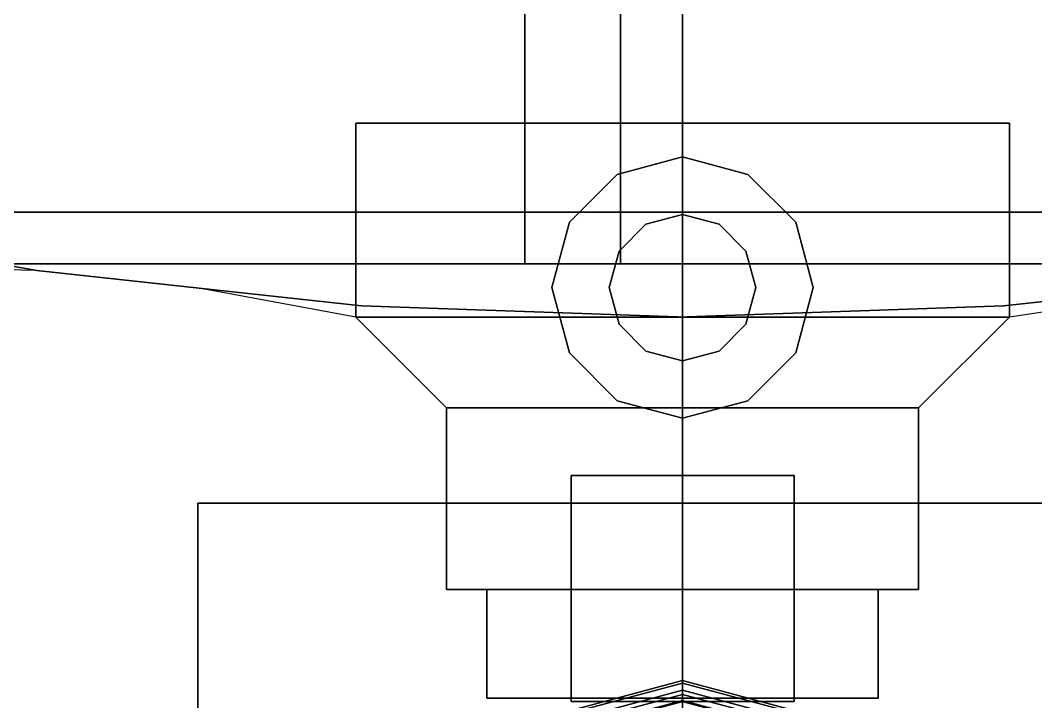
# Model space of a CAD drawing. Extents: x -1 to 1486, y -632 to 1.
# Drawn here: x 1270.5 to 1322.8, y -586.6 to -551.4 of the extents above; entities that cross this region are included whole.
import ezdxf

# ---------------------------------------------------------------- set-up
doc = ezdxf.new("R2010")
doc.units = 0
for name, color, linetype in [('PQ_200_2D', 1, 'Continuous'), ('PQ_204_2D', 7, 'Continuous'), ('PQ_204_3D', 7, 'Continuous')]:
    doc.layers.add(name, color=color, linetype=linetype)

msp = doc.modelspace()

# ---------------------------------------------------------------- linework, layer by layer
at = {"layer": 'PQ_200_2D'}
msp.add_lwpolyline([(1388.068, -564), (1339.854, -564), (1321.486, -566.747), (1316.804, -571.429), (1316.804, -576.346), (1363.629, -576.346), (1363.629, -626.346), (1279.629, -626.346), (1279.629, -576.346), (1292.455, -576.346), (1292.455, -571.429), (1287.773, -566.747), (1279.694, -565.257), (1271.325, -564.351), (1255, -564), (1255, -626.346), (1252, -626.346), (1252, -631.346), (1178, -631.346)], dxfattribs=at)
at = {"layer": 'PQ_204_2D'}
for p, q in [((1287.773, -566.747), (1321.486, -566.747)), ((1292.455, -571.429), (1316.804, -571.429)), ((1292.455, -576.346), (1316.804, -576.346))]:
    msp.add_line(p, q, dxfattribs=at)
at = {"layer": 'PQ_204_3D', "extrusion": (1, -6.12323e-17, -1.83697e-16), "elevation": 1304.629}
msp.add_lwpolyline([(-586.399, 216.718), (-580.794, 216.718), (-580.794, 218.804), (-571.429, 218.804), (-566.747, 223.486), (-556.747, 223.486), (-556.747, 206.629)], dxfattribs=at)
at = {"layer": 'PQ_204_3D'}
for points in [[(1296.496, -564, 342.651), (1221.191, -564, 342.651), (1221.191, 0, 342.651), (1296.496, 0, 342.651)], [(1224, -564, 339.841), (1301.425, -564, 339.841), (1301.425, 0, 339.841), (1224, 0, 339.841)], [(1388.068, -564, 342.651), (1296.496, -564, 342.651), (1296.496, 0, 342.651), (1388.068, 0, 342.651)], [(1301.425, -564, 339.841), (1385.258, -564, 339.841), (1385.258, 0, 339.841), (1301.425, 0, 339.841)], [(1294.086, -580.794, 212.716), (1295.892, -580.794, 211.674), (1294.541, -580.794, 206.629), (1292.455, -580.794, 206.629)], [(1292.455, -580.794, 206.629), (1294.541, -580.794, 206.629), (1295.892, -580.794, 201.585), (1294.086, -580.794, 200.542)], [(1298.542, -580.794, 217.173), (1299.585, -580.794, 215.366), (1295.892, -580.794, 211.674), (1294.086, -580.794, 212.716)], [(1294.086, -580.794, 200.542), (1295.892, -580.794, 201.585), (1299.585, -580.794, 197.892), (1298.542, -580.794, 196.086)], [(1304.629, -580.794, 218.804), (1304.629, -580.794, 216.718), (1299.585, -580.794, 215.366), (1298.542, -580.794, 217.173)], [(1298.542, -580.794, 196.086), (1299.585, -580.794, 197.892), (1304.629, -580.794, 196.541), (1304.629, -580.794, 194.455)], [(1304.629, -580.794, 194.455), (1304.629, -580.794, 196.541), (1309.674, -580.794, 197.892), (1310.716, -580.794, 196.086)], [(1310.716, -580.794, 217.173), (1309.674, -580.794, 215.366), (1304.629, -580.794, 216.718), (1304.629, -580.794, 218.804)], [(1310.716, -580.794, 196.086), (1309.674, -580.794, 197.892), (1313.366, -580.794, 201.585), (1315.173, -580.794, 200.542)], [(1315.173, -580.794, 212.716), (1313.366, -580.794, 211.674), (1309.674, -580.794, 215.366), (1310.716, -580.794, 217.173)], [(1315.173, -580.794, 200.542), (1313.366, -580.794, 201.585), (1314.718, -580.794, 206.629), (1316.804, -580.794, 206.629)], [(1316.804, -580.794, 206.629), (1314.718, -580.794, 206.629), (1313.366, -580.794, 211.674), (1315.173, -580.794, 212.716)], [(1296.766, -587.727, 295.846), (1296.703, -587.616, 296.815), (1304.629, -585.492, 296.815), (1304.629, -585.62, 295.846)], [(1304.629, -585.62, 295.846), (1304.629, -585.492, 296.815), (1312.556, -587.616, 296.815), (1312.492, -587.727, 295.846)], [(1296.954, -588.051, 294.942), (1296.766, -587.727, 295.846), (1304.629, -585.62, 295.846), (1304.629, -585.994, 294.942)], [(1297.251, -588.566, 294.166), (1296.954, -588.051, 294.942), (1304.629, -585.994, 294.942), (1304.629, -586.589, 294.166)], [(1304.629, -585.994, 294.942), (1304.629, -585.62, 295.846), (1312.492, -587.727, 295.846), (1312.305, -588.051, 294.942)], [(1304.629, -586.589, 294.166), (1304.629, -585.994, 294.942), (1312.305, -588.051, 294.942), (1312.007, -588.566, 294.166)], [(1297.219, -588.511, 230.684), (1297.063, -588.24, 231.851), (1304.629, -586.212, 231.851), (1304.629, -586.525, 230.684)], [(1297.063, -588.24, 231.851), (1297.219, -588.511, 233.019), (1304.629, -586.525, 233.019), (1304.629, -586.212, 231.851)], [(1297.647, -589.251, 229.829), (1297.219, -588.511, 230.684), (1304.629, -586.525, 230.684), (1304.629, -587.38, 229.829)], [(1297.219, -588.511, 233.019), (1297.647, -589.251, 233.874), (1304.629, -587.38, 233.874), (1304.629, -586.525, 233.019)], [(1304.629, -586.525, 230.684), (1304.629, -586.212, 231.851), (1312.196, -588.24, 231.851), (1312.039, -588.511, 230.684)], [(1304.629, -586.212, 231.851), (1304.629, -586.525, 233.019), (1312.039, -588.511, 233.019), (1312.196, -588.24, 231.851)], [(1304.629, -587.38, 229.829), (1304.629, -586.525, 230.684), (1312.039, -588.511, 230.684), (1311.612, -589.251, 229.829)], [(1304.629, -586.525, 233.019), (1304.629, -587.38, 233.874), (1311.612, -589.251, 233.874), (1312.039, -588.511, 233.019)]]:
    msp.add_3dface(points, dxfattribs=at)
for points, invisible_edges in [([(1304.629, -545.185, 108.997), (1304.629, -551.719, 124.513), (1263.571, -551.719, 135.515), (1255.813, -545.185, 122.077)], 6), ([(1255.813, -545.185, 291.181), (1263.571, -551.719, 277.744), (1304.629, -551.719, 288.745), (1304.629, -545.185, 304.262)], 3), ([(1304.629, -545.185, 108.997), (1304.629, -551.719, 124.513), (1345.687, -551.719, 135.515), (1353.446, -545.185, 122.077)], 6), ([(1353.446, -545.185, 291.181), (1345.687, -551.719, 277.744), (1304.629, -551.719, 288.745), (1304.629, -545.185, 304.262)], 3), ([(1263.571, -551.719, 135.515), (1271.546, -557.109, 149.328), (1247.328, -557.109, 173.546), (1233.515, -551.719, 165.571)], 15), ([(1233.515, -551.719, 247.687), (1247.328, -557.109, 239.712), (1271.546, -557.109, 263.931), (1263.571, -551.719, 277.744)], 15), ([(1304.629, -551.719, 124.513), (1304.629, -557.109, 140.463), (1271.546, -557.109, 149.328), (1263.571, -551.719, 135.515)], 14), ([(1263.571, -551.719, 277.744), (1271.546, -557.109, 263.931), (1304.629, -557.109, 272.795), (1304.629, -551.719, 288.745)], 11), ([(1304.629, -551.719, 124.513), (1304.629, -557.109, 140.463), (1337.712, -557.109, 149.328), (1345.687, -551.719, 135.515)], 14), ([(1345.687, -551.719, 277.744), (1337.712, -557.109, 263.931), (1304.629, -557.109, 272.795), (1304.629, -551.719, 288.745)], 11), ([(1271.546, -557.109, 149.328), (1279.696, -561.327, 163.443), (1261.443, -561.327, 181.696), (1247.328, -557.109, 173.546)], 13), ([(1247.328, -557.109, 239.712), (1261.443, -561.327, 231.563), (1279.696, -561.327, 249.815), (1271.546, -557.109, 263.931)], 13), ([(1304.629, -557.109, 140.463), (1304.629, -561.327, 156.762), (1279.696, -561.327, 163.443), (1271.546, -557.109, 149.328)], 12), ([(1271.546, -557.109, 263.931), (1279.696, -561.327, 249.815), (1304.629, -561.327, 256.496), (1304.629, -557.109, 272.795)], 9), ([(1304.629, -556.747, 206.629), (1290.031, -556.747, 215.058), (1287.773, -556.747, 206.629), (1304.629, -556.747, 206.629)], 15), ([(1290.031, -556.747, 215.058), (1290.031, -566.747, 215.058), (1287.773, -566.747, 206.629), (1287.773, -556.747, 206.629)], 1), ([(1304.629, -556.747, 206.629), (1287.773, -556.747, 206.629), (1290.031, -556.747, 198.201), (1304.629, -556.747, 206.629)], 15), ([(1287.773, -556.747, 206.629), (1287.773, -566.747, 206.629), (1290.031, -566.747, 198.201), (1290.031, -556.747, 198.201)], 4), ([(1304.629, -556.747, 206.629), (1296.201, -556.747, 221.228), (1290.031, -556.747, 215.058), (1304.629, -556.747, 206.629)], 15), ([(1296.201, -556.747, 221.228), (1296.201, -566.747, 221.228), (1290.031, -566.747, 215.058), (1290.031, -556.747, 215.058)], 5), ([(1304.629, -556.747, 206.629), (1290.031, -556.747, 198.201), (1296.201, -556.747, 192.031), (1304.629, -556.747, 206.629)], 15), ([(1290.031, -556.747, 198.201), (1290.031, -566.747, 198.201), (1296.201, -566.747, 192.031), (1296.201, -556.747, 192.031)], 5), ([(1304.629, -556.747, 206.629), (1304.629, -556.747, 223.486), (1296.201, -556.747, 221.228), (1304.629, -556.747, 206.629)], 15), ([(1304.629, -556.747, 223.486), (1304.629, -566.747, 223.486), (1296.201, -566.747, 221.228), (1296.201, -556.747, 221.228)], 4), ([(1304.629, -556.747, 206.629), (1296.201, -556.747, 192.031), (1304.629, -556.747, 189.773), (1304.629, -556.747, 206.629)], 15), ([(1296.201, -556.747, 192.031), (1296.201, -566.747, 192.031), (1304.629, -566.747, 189.773), (1304.629, -556.747, 189.773)], 1), ([(1304.629, -556.747, 206.629), (1304.629, -556.747, 189.773), (1313.058, -556.747, 192.031), (1304.629, -556.747, 206.629)], 15), ([(1304.629, -556.747, 189.773), (1304.629, -566.747, 189.773), (1313.058, -566.747, 192.031), (1313.058, -556.747, 192.031)], 4), ([(1304.629, -556.747, 206.629), (1313.058, -556.747, 192.031), (1319.228, -556.747, 198.201), (1304.629, -556.747, 206.629)], 15), ([(1304.629, -556.747, 206.629), (1319.228, -556.747, 198.201), (1321.486, -556.747, 206.629), (1304.629, -556.747, 206.629)], 15), ([(1304.629, -556.747, 206.629), (1321.486, -556.747, 206.629), (1319.228, -556.747, 215.058), (1304.629, -556.747, 206.629)], 15), ([(1304.629, -556.747, 206.629), (1319.228, -556.747, 215.058), (1313.058, -556.747, 221.228), (1304.629, -556.747, 206.629)], 15), ([(1304.629, -556.747, 206.629), (1313.058, -556.747, 221.228), (1304.629, -556.747, 223.486), (1304.629, -556.747, 206.629)], 15), ([(1313.058, -556.747, 221.228), (1313.058, -566.747, 221.228), (1304.629, -566.747, 223.486), (1304.629, -556.747, 223.486)], 1), ([(1304.629, -557.109, 140.463), (1304.629, -561.327, 156.762), (1329.563, -561.327, 163.443), (1337.712, -557.109, 149.328)], 12), ([(1337.712, -557.109, 263.931), (1329.563, -561.327, 249.815), (1304.629, -561.327, 256.496), (1304.629, -557.109, 272.795)], 9), ([(1313.058, -556.747, 192.031), (1313.058, -566.747, 192.031), (1319.228, -566.747, 198.201), (1319.228, -556.747, 198.201)], 5), ([(1319.228, -556.747, 215.058), (1319.228, -566.747, 215.058), (1313.058, -566.747, 221.228), (1313.058, -556.747, 221.228)], 5), ([(1319.228, -556.747, 198.201), (1319.228, -566.747, 198.201), (1321.486, -566.747, 206.629), (1321.486, -556.747, 206.629)], 1), ([(1321.486, -556.747, 206.629), (1321.486, -566.747, 206.629), (1319.228, -566.747, 215.058), (1319.228, -556.747, 215.058)], 4), ([(1304.629, -565.228, 319.759), (1304.629, -558.489, 319.759), (1301.26, -559.392, 319.759), (1304.629, -565.228, 319.759)], 15), ([(1304.629, -558.489, 319.759), (1304.629, -558.489, 375.334), (1301.26, -559.392, 375.334), (1301.26, -559.392, 319.759)], 4), ([(1304.629, -558.489, 375.334), (1304.629, -561.45, 375.334), (1302.74, -561.956, 375.334), (1301.26, -559.392, 375.334)], 15), ([(1304.629, -565.228, 319.759), (1307.999, -559.392, 319.759), (1304.629, -558.489, 319.759), (1304.629, -565.228, 319.759)], 15), ([(1307.999, -559.392, 319.759), (1307.999, -559.392, 375.334), (1304.629, -558.489, 375.334), (1304.629, -558.489, 319.759)], 1), ([(1307.999, -559.392, 375.334), (1306.518, -561.956, 375.334), (1304.629, -561.45, 375.334), (1304.629, -558.489, 375.334)], 15), ([(1304.629, -565.228, 319.759), (1301.26, -559.392, 319.759), (1298.793, -561.858, 319.759), (1304.629, -565.228, 319.759)], 15), ([(1301.26, -559.392, 319.759), (1301.26, -559.392, 375.334), (1298.793, -561.858, 375.334), (1298.793, -561.858, 319.759)], 5), ([(1301.26, -559.392, 375.334), (1302.74, -561.956, 375.334), (1301.358, -563.339, 375.334), (1298.793, -561.858, 375.334)], 15), ([(1304.629, -565.228, 319.759), (1310.465, -561.858, 319.759), (1307.999, -559.392, 319.759), (1304.629, -565.228, 319.759)], 15), ([(1310.465, -561.858, 375.334), (1307.901, -563.339, 375.334), (1306.518, -561.956, 375.334), (1307.999, -559.392, 375.334)], 15), ([(1310.465, -561.858, 319.759), (1310.465, -561.858, 375.334), (1307.999, -559.392, 375.334), (1307.999, -559.392, 319.759)], 5), ([(1261.443, -561.327, 181.696), (1275.787, -564.351, 189.977), (1271.325, -564.351, 206.629), (1254.762, -561.327, 206.629)], 3), ([(1254.762, -561.327, 206.629), (1271.325, -564.351, 206.629), (1275.787, -564.351, 223.281), (1261.443, -561.327, 231.563)], 6), ([(1279.696, -561.327, 163.443), (1287.977, -564.351, 177.787), (1275.787, -564.351, 189.977), (1261.443, -561.327, 181.696)], 7), ([(1261.443, -561.327, 231.563), (1275.787, -564.351, 223.281), (1287.977, -564.351, 235.472), (1279.696, -561.327, 249.815)], 7), ([(1304.629, -561.327, 156.762), (1304.629, -564.351, 173.325), (1287.977, -564.351, 177.787), (1279.696, -561.327, 163.443)], 6), ([(1279.696, -561.327, 249.815), (1287.977, -564.351, 235.472), (1304.629, -564.351, 239.934), (1304.629, -561.327, 256.496)], 3), ([(1304.629, -561.327, 156.762), (1304.629, -564.351, 173.325), (1321.281, -564.351, 177.787), (1329.563, -561.327, 163.443)], 6), ([(1329.563, -561.327, 249.815), (1321.281, -564.351, 235.472), (1304.629, -564.351, 239.934), (1304.629, -561.327, 256.496)], 3), ([(1329.563, -561.327, 163.443), (1321.281, -564.351, 177.787), (1333.472, -564.351, 189.977), (1347.815, -561.327, 181.696)], 7), ([(1347.815, -561.327, 231.563), (1333.472, -564.351, 223.281), (1321.281, -564.351, 235.472), (1329.563, -561.327, 249.815)], 7), ([(1304.629, -565.228, 319.759), (1298.793, -561.858, 319.759), (1297.89, -565.228, 319.759), (1304.629, -565.228, 319.759)], 15), ([(1298.793, -561.858, 319.759), (1298.793, -561.858, 375.334), (1297.89, -565.228, 375.334), (1297.89, -565.228, 319.759)], 1), ([(1298.793, -561.858, 375.334), (1301.358, -563.339, 375.334), (1300.852, -565.228, 375.334), (1297.89, -565.228, 375.334)], 15), ([(1304.629, -561.45, 375.334), (1304.629, -561.45, 387.402), (1302.74, -561.956, 387.402), (1302.74, -561.956, 375.334)], 4), ([(1304.629, -561.45, 387.402), (1304.629, -564.987, 387.402), (1304.509, -565.019, 387.402), (1302.74, -561.956, 387.402)], 15), ([(1306.518, -561.956, 375.334), (1306.518, -561.956, 387.402), (1304.629, -561.45, 387.402), (1304.629, -561.45, 375.334)], 1), ([(1306.518, -561.956, 387.402), (1304.75, -565.019, 387.402), (1304.629, -564.987, 387.402), (1304.629, -561.45, 387.402)], 15), ([(1304.629, -565.228, 319.759), (1311.368, -565.228, 319.759), (1310.465, -561.858, 319.759), (1304.629, -565.228, 319.759)], 15), ([(1311.368, -565.228, 375.334), (1308.407, -565.228, 375.334), (1307.901, -563.339, 375.334), (1310.465, -561.858, 375.334)], 15), ([(1311.368, -565.228, 319.759), (1311.368, -565.228, 375.334), (1310.465, -561.858, 375.334), (1310.465, -561.858, 319.759)], 4), ([(1302.74, -561.956, 375.334), (1302.74, -561.956, 387.402), (1301.358, -563.339, 387.402), (1301.358, -563.339, 375.334)], 5), ([(1302.74, -561.956, 387.402), (1304.509, -565.019, 387.402), (1304.421, -565.107, 387.402), (1301.358, -563.339, 387.402)], 15), ([(1307.901, -563.339, 387.402), (1304.838, -565.107, 387.402), (1304.75, -565.019, 387.402), (1306.518, -561.956, 387.402)], 15), ([(1307.901, -563.339, 375.334), (1307.901, -563.339, 387.402), (1306.518, -561.956, 387.402), (1306.518, -561.956, 375.334)], 5), ([(1301.358, -563.339, 375.334), (1301.358, -563.339, 387.402), (1300.852, -565.228, 387.402), (1300.852, -565.228, 375.334)], 1), ([(1301.358, -563.339, 387.402), (1304.421, -565.107, 387.402), (1304.389, -565.228, 387.402), (1300.852, -565.228, 387.402)], 15), ([(1308.407, -565.228, 387.402), (1304.87, -565.228, 387.402), (1304.838, -565.107, 387.402), (1307.901, -563.339, 387.402)], 15), ([(1308.407, -565.228, 375.334), (1308.407, -565.228, 387.402), (1307.901, -563.339, 387.402), (1307.901, -563.339, 375.334)], 4), ([(1221.191, -564, 342.651), (1224, -564, 339.841), (1385.258, -564, 339.841), (1388.068, -564, 342.651)], 5), ([(1275.787, -564.351, 189.977), (1290.283, -566.163, 198.346), (1288.063, -566.163, 206.629), (1271.325, -564.351, 206.629)], 11), ([(1271.325, -564.351, 206.629), (1288.063, -566.163, 206.629), (1290.283, -566.163, 214.912), (1275.787, -564.351, 223.281)], 14), ([(1287.977, -564.351, 177.787), (1296.346, -566.163, 192.283), (1290.283, -566.163, 198.346), (1275.787, -564.351, 189.977)], 15), ([(1275.787, -564.351, 223.281), (1290.283, -566.163, 214.912), (1296.346, -566.163, 220.976), (1287.977, -564.351, 235.472)], 15), ([(1304.629, -564.351, 173.325), (1304.629, -566.163, 190.063), (1296.346, -566.163, 192.283), (1287.977, -564.351, 177.787)], 14), ([(1287.977, -564.351, 235.472), (1296.346, -566.163, 220.976), (1304.629, -566.163, 223.195), (1304.629, -564.351, 239.934)], 11), ([(1304.629, -564.351, 173.325), (1304.629, -566.163, 190.063), (1312.912, -566.163, 192.283), (1321.281, -564.351, 177.787)], 14), ([(1321.281, -564.351, 235.472), (1312.912, -566.163, 220.976), (1304.629, -566.163, 223.195), (1304.629, -564.351, 239.934)], 11), ([(1321.281, -564.351, 177.787), (1312.912, -566.163, 192.283), (1318.976, -566.163, 198.346), (1333.472, -564.351, 189.977)], 15), ([(1333.472, -564.351, 223.281), (1318.976, -566.163, 214.912), (1312.912, -566.163, 220.976), (1321.281, -564.351, 235.472)], 15), ([(1333.472, -564.351, 189.977), (1318.976, -566.163, 198.346), (1321.195, -566.163, 206.629), (1337.934, -564.351, 206.629)], 11), ([(1337.934, -564.351, 206.629), (1321.195, -566.163, 206.629), (1318.976, -566.163, 214.912), (1333.472, -564.351, 223.281)], 14), ([(1304.629, -565.228, 319.759), (1297.89, -565.228, 319.759), (1298.793, -568.597, 319.759), (1304.629, -565.228, 319.759)], 15), ([(1297.89, -565.228, 319.759), (1297.89, -565.228, 375.334), (1298.793, -568.597, 375.334), (1298.793, -568.597, 319.759)], 4), ([(1297.89, -565.228, 375.334), (1300.852, -565.228, 375.334), (1301.358, -567.117, 375.334), (1298.793, -568.597, 375.334)], 15), ([(1304.629, -565.228, 319.759), (1298.793, -568.597, 319.759), (1301.26, -571.064, 319.759), (1304.629, -565.228, 319.759)], 15), ([(1300.852, -565.228, 375.334), (1300.852, -565.228, 387.402), (1301.358, -567.117, 387.402), (1301.358, -567.117, 375.334)], 4), ([(1300.852, -565.228, 387.402), (1304.389, -565.228, 387.402), (1304.421, -565.348, 387.402), (1301.358, -567.117, 387.402)], 15), ([(1304.629, -565.228, 319.759), (1301.26, -571.064, 319.759), (1304.629, -571.967, 319.759), (1304.629, -565.228, 319.759)], 15), ([(1301.358, -567.117, 387.402), (1304.421, -565.348, 387.402), (1304.509, -565.436, 387.402), (1302.74, -568.499, 387.402)], 15), ([(1302.74, -568.499, 387.402), (1304.509, -565.436, 387.402), (1304.629, -565.468, 387.402), (1304.629, -569.005, 387.402)], 15), ([(1304.629, -565.228, 319.759), (1304.629, -571.967, 319.759), (1307.999, -571.064, 319.759), (1304.629, -565.228, 319.759)], 15), ([(1304.629, -565.228, 319.759), (1307.999, -571.064, 319.759), (1310.465, -568.597, 319.759), (1304.629, -565.228, 319.759)], 15), ([(1304.629, -565.228, 319.759), (1310.465, -568.597, 319.759), (1311.368, -565.228, 319.759), (1304.629, -565.228, 319.759)], 15), ([(1304.629, -569.005, 387.402), (1304.629, -565.468, 387.402), (1304.75, -565.436, 387.402), (1306.518, -568.499, 387.402)], 15), ([(1306.518, -568.499, 387.402), (1304.75, -565.436, 387.402), (1304.838, -565.348, 387.402), (1307.901, -567.117, 387.402)], 15), ([(1307.901, -567.117, 387.402), (1304.838, -565.348, 387.402), (1304.87, -565.228, 387.402), (1308.407, -565.228, 387.402)], 15), ([(1310.465, -568.597, 375.334), (1307.901, -567.117, 375.334), (1308.407, -565.228, 375.334), (1311.368, -565.228, 375.334)], 15), ([(1307.901, -567.117, 375.334), (1307.901, -567.117, 387.402), (1308.407, -565.228, 387.402), (1308.407, -565.228, 375.334)], 1), ([(1310.465, -568.597, 319.759), (1310.465, -568.597, 375.334), (1311.368, -565.228, 375.334), (1311.368, -565.228, 319.759)], 1), ([(1290.283, -566.163, 198.346), (1304.854, -566.756, 206.759), (1304.889, -566.756, 206.629), (1288.063, -566.163, 206.629)], 9), ([(1288.063, -566.163, 206.629), (1304.889, -566.756, 206.629), (1304.854, -566.756, 206.499), (1290.283, -566.163, 214.912)], 12), ([(1296.346, -566.163, 192.283), (1304.759, -566.756, 206.854), (1304.854, -566.756, 206.759), (1290.283, -566.163, 198.346)], 13), ([(1290.283, -566.163, 214.912), (1304.854, -566.756, 206.499), (1304.759, -566.756, 206.404), (1296.346, -566.163, 220.976)], 13), ([(1304.629, -566.163, 190.063), (1304.629, -566.756, 206.889), (1304.759, -566.756, 206.854), (1296.346, -566.163, 192.283)], 12), ([(1296.346, -566.163, 220.976), (1304.759, -566.756, 206.404), (1304.629, -566.756, 206.37), (1304.629, -566.163, 223.195)], 9), ([(1318.976, -566.163, 198.346), (1304.404, -566.756, 206.759), (1304.37, -566.756, 206.629), (1321.195, -566.163, 206.629)], 9), ([(1321.195, -566.163, 206.629), (1304.37, -566.756, 206.629), (1304.404, -566.756, 206.499), (1318.976, -566.163, 214.912)], 12), ([(1312.912, -566.163, 192.283), (1304.499, -566.756, 206.854), (1304.404, -566.756, 206.759), (1318.976, -566.163, 198.346)], 13), ([(1318.976, -566.163, 214.912), (1304.404, -566.756, 206.499), (1304.499, -566.756, 206.404), (1312.912, -566.163, 220.976)], 13), ([(1304.629, -566.163, 190.063), (1304.629, -566.756, 206.889), (1304.499, -566.756, 206.854), (1312.912, -566.163, 192.283)], 12), ([(1312.912, -566.163, 220.976), (1304.499, -566.756, 206.404), (1304.629, -566.756, 206.37), (1304.629, -566.163, 223.195)], 9), ([(1290.031, -566.747, 215.058), (1294.086, -571.429, 212.716), (1292.455, -571.429, 206.629), (1287.773, -566.747, 206.629)], 1), ([(1287.773, -566.747, 206.629), (1292.455, -571.429, 206.629), (1294.086, -571.429, 200.542), (1290.031, -566.747, 198.201)], 4), ([(1296.201, -566.747, 221.228), (1298.542, -571.429, 217.173), (1294.086, -571.429, 212.716), (1290.031, -566.747, 215.058)], 5), ([(1290.031, -566.747, 198.201), (1294.086, -571.429, 200.542), (1298.542, -571.429, 196.086), (1296.201, -566.747, 192.031)], 5), ([(1304.629, -566.747, 223.486), (1304.629, -571.429, 218.804), (1298.542, -571.429, 217.173), (1296.201, -566.747, 221.228)], 4), ([(1296.201, -566.747, 192.031), (1298.542, -571.429, 196.086), (1304.629, -571.429, 194.455), (1304.629, -566.747, 189.773)], 1), ([(1298.793, -568.597, 375.334), (1301.358, -567.117, 375.334), (1302.74, -568.499, 375.334), (1301.26, -571.064, 375.334)], 15), ([(1301.358, -567.117, 375.334), (1301.358, -567.117, 387.402), (1302.74, -568.499, 387.402), (1302.74, -568.499, 375.334)], 5), ([(1304.629, -566.747, 189.773), (1304.629, -571.429, 194.455), (1310.716, -571.429, 196.086), (1313.058, -566.747, 192.031)], 4), ([(1313.058, -566.747, 221.228), (1310.716, -571.429, 217.173), (1304.629, -571.429, 218.804), (1304.629, -566.747, 223.486)], 1), ([(1307.999, -571.064, 375.334), (1306.518, -568.499, 375.334), (1307.901, -567.117, 375.334), (1310.465, -568.597, 375.334)], 15), ([(1306.518, -568.499, 375.334), (1306.518, -568.499, 387.402), (1307.901, -567.117, 387.402), (1307.901, -567.117, 375.334)], 5), ([(1313.058, -566.747, 192.031), (1310.716, -571.429, 196.086), (1315.173, -571.429, 200.542), (1319.228, -566.747, 198.201)], 5), ([(1319.228, -566.747, 215.058), (1315.173, -571.429, 212.716), (1310.716, -571.429, 217.173), (1313.058, -566.747, 221.228)], 5), ([(1319.228, -566.747, 198.201), (1315.173, -571.429, 200.542), (1316.804, -571.429, 206.629), (1321.486, -566.747, 206.629)], 1), ([(1321.486, -566.747, 206.629), (1316.804, -571.429, 206.629), (1315.173, -571.429, 212.716), (1319.228, -566.747, 215.058)], 4), ([(1298.793, -568.597, 319.759), (1298.793, -568.597, 375.334), (1301.26, -571.064, 375.334), (1301.26, -571.064, 319.759)], 5), ([(1301.26, -571.064, 375.334), (1302.74, -568.499, 375.334), (1304.629, -569.005, 375.334), (1304.629, -571.967, 375.334)], 15), ([(1302.74, -568.499, 375.334), (1302.74, -568.499, 387.402), (1304.629, -569.005, 387.402), (1304.629, -569.005, 375.334)], 1), ([(1304.629, -571.967, 375.334), (1304.629, -569.005, 375.334), (1306.518, -568.499, 375.334), (1307.999, -571.064, 375.334)], 15), ([(1304.629, -569.005, 375.334), (1304.629, -569.005, 387.402), (1306.518, -568.499, 387.402), (1306.518, -568.499, 375.334)], 4), ([(1307.999, -571.064, 319.759), (1307.999, -571.064, 375.334), (1310.465, -568.597, 375.334), (1310.465, -568.597, 319.759)], 5), ([(1301.26, -571.064, 319.759), (1301.26, -571.064, 375.334), (1304.629, -571.967, 375.334), (1304.629, -571.967, 319.759)], 1), ([(1304.629, -571.967, 319.759), (1304.629, -571.967, 375.334), (1307.999, -571.064, 375.334), (1307.999, -571.064, 319.759)], 4), ([(1294.086, -571.429, 212.716), (1294.086, -580.794, 212.716), (1292.455, -580.794, 206.629), (1292.455, -571.429, 206.629)], 1), ([(1292.455, -571.429, 206.629), (1292.455, -580.794, 206.629), (1294.086, -580.794, 200.542), (1294.086, -571.429, 200.542)], 4), ([(1298.542, -571.429, 217.173), (1298.542, -580.794, 217.173), (1294.086, -580.794, 212.716), (1294.086, -571.429, 212.716)], 5), ([(1294.086, -571.429, 200.542), (1294.086, -580.794, 200.542), (1298.542, -580.794, 196.086), (1298.542, -571.429, 196.086)], 5), ([(1304.629, -571.429, 218.804), (1304.629, -580.794, 218.804), (1298.542, -580.794, 217.173), (1298.542, -571.429, 217.173)], 4), ([(1298.542, -571.429, 196.086), (1298.542, -580.794, 196.086), (1304.629, -580.794, 194.455), (1304.629, -571.429, 194.455)], 1), ([(1304.629, -571.429, 194.455), (1304.629, -580.794, 194.455), (1310.716, -580.794, 196.086), (1310.716, -571.429, 196.086)], 4), ([(1310.716, -571.429, 217.173), (1310.716, -580.794, 217.173), (1304.629, -580.794, 218.804), (1304.629, -571.429, 218.804)], 1), ([(1310.716, -571.429, 196.086), (1310.716, -580.794, 196.086), (1315.173, -580.794, 200.542), (1315.173, -571.429, 200.542)], 5), ([(1315.173, -571.429, 212.716), (1315.173, -580.794, 212.716), (1310.716, -580.794, 217.173), (1310.716, -571.429, 217.173)], 5), ([(1315.173, -571.429, 200.542), (1315.173, -580.794, 200.542), (1316.804, -580.794, 206.629), (1316.804, -571.429, 206.629)], 1), ([(1316.804, -571.429, 206.629), (1316.804, -580.794, 206.629), (1315.173, -580.794, 212.716), (1315.173, -571.429, 212.716)], 4), ([(1299.648, -586.575, 301.156), (1299.648, -574.914, 301.156), (1298.877, -574.914, 304.032), (1298.877, -586.575, 304.032)], 1), ([(1299.648, -574.914, 301.156), (1304.286, -574.914, 303.833), (1304.232, -574.914, 304.032), (1298.877, -574.914, 304.032)], 15), ([(1298.877, -586.575, 304.032), (1298.877, -574.914, 304.032), (1299.648, -574.914, 306.908), (1299.648, -586.575, 306.908)], 4), ([(1298.877, -574.914, 304.032), (1304.232, -574.914, 304.032), (1304.286, -574.914, 304.23), (1299.648, -574.914, 306.908)], 15), ([(1301.753, -586.575, 299.05), (1301.753, -574.914, 299.05), (1299.648, -574.914, 301.156), (1299.648, -586.575, 301.156)], 5), ([(1301.753, -574.914, 299.05), (1304.431, -574.914, 303.688), (1304.286, -574.914, 303.833), (1299.648, -574.914, 301.156)], 15), ([(1299.648, -586.575, 306.908), (1299.648, -574.914, 306.908), (1301.753, -574.914, 309.013), (1301.753, -586.575, 309.013)], 5), ([(1299.648, -574.914, 306.908), (1304.286, -574.914, 304.23), (1304.431, -574.914, 304.375), (1301.753, -574.914, 309.013)], 15), ([(1304.629, -586.575, 298.28), (1304.629, -574.914, 298.28), (1301.753, -574.914, 299.05), (1301.753, -586.575, 299.05)], 4), ([(1304.629, -574.914, 298.28), (1304.629, -574.914, 303.635), (1304.431, -574.914, 303.688), (1301.753, -574.914, 299.05)], 15), ([(1301.753, -586.575, 309.013), (1301.753, -574.914, 309.013), (1304.629, -574.914, 309.783), (1304.629, -586.575, 309.783)], 1), ([(1301.753, -574.914, 309.013), (1304.431, -574.914, 304.375), (1304.629, -574.914, 304.429), (1304.629, -574.914, 309.783)], 15), ([(1304.629, -586.575, 309.783), (1304.629, -574.914, 309.783), (1307.505, -574.914, 309.013), (1307.505, -586.575, 309.013)], 4), ([(1304.629, -574.914, 309.783), (1304.629, -574.914, 304.429), (1304.828, -574.914, 304.375), (1307.505, -574.914, 309.013)], 15), ([(1307.505, -586.575, 299.05), (1307.505, -574.914, 299.05), (1304.629, -574.914, 298.28), (1304.629, -586.575, 298.28)], 1), ([(1307.505, -574.914, 299.05), (1304.828, -574.914, 303.688), (1304.629, -574.914, 303.635), (1304.629, -574.914, 298.28)], 15), ([(1307.505, -574.914, 309.013), (1304.828, -574.914, 304.375), (1304.973, -574.914, 304.23), (1309.61, -574.914, 306.908)], 15), ([(1309.61, -574.914, 301.156), (1304.973, -574.914, 303.833), (1304.828, -574.914, 303.688), (1307.505, -574.914, 299.05)], 15), ([(1309.61, -574.914, 306.908), (1304.973, -574.914, 304.23), (1305.026, -574.914, 304.032), (1310.381, -574.914, 304.032)], 15), ([(1310.381, -574.914, 304.032), (1305.026, -574.914, 304.032), (1304.973, -574.914, 303.833), (1309.61, -574.914, 301.156)], 15), ([(1307.505, -586.575, 309.013), (1307.505, -574.914, 309.013), (1309.61, -574.914, 306.908), (1309.61, -586.575, 306.908)], 5), ([(1309.61, -586.575, 301.156), (1309.61, -574.914, 301.156), (1307.505, -574.914, 299.05), (1307.505, -586.575, 299.05)], 5), ([(1309.61, -586.575, 306.908), (1309.61, -574.914, 306.908), (1310.381, -574.914, 304.032), (1310.381, -586.575, 304.032)], 1), ([(1310.381, -586.575, 304.032), (1310.381, -574.914, 304.032), (1309.61, -574.914, 301.156), (1309.61, -586.575, 301.156)], 4), ([(1295.892, -580.794, 211.674), (1295.892, -586.399, 211.674), (1294.541, -586.399, 206.629), (1294.541, -580.794, 206.629)], 1), ([(1294.541, -580.794, 206.629), (1294.541, -586.399, 206.629), (1295.892, -586.399, 201.585), (1295.892, -580.794, 201.585)], 4), ([(1299.585, -580.794, 215.366), (1299.585, -586.399, 215.366), (1295.892, -586.399, 211.674), (1295.892, -580.794, 211.674)], 5), ([(1295.892, -580.794, 201.585), (1295.892, -586.399, 201.585), (1299.585, -586.399, 197.892), (1299.585, -580.794, 197.892)], 5), ([(1304.629, -580.794, 216.718), (1304.629, -586.399, 216.718), (1299.585, -586.399, 215.366), (1299.585, -580.794, 215.366)], 4), ([(1299.585, -580.794, 197.892), (1299.585, -586.399, 197.892), (1304.629, -586.399, 196.541), (1304.629, -580.794, 196.541)], 1), ([(1304.629, -580.794, 196.541), (1304.629, -586.399, 196.541), (1309.674, -586.399, 197.892), (1309.674, -580.794, 197.892)], 4), ([(1309.674, -580.794, 215.366), (1309.674, -586.399, 215.366), (1304.629, -586.399, 216.718), (1304.629, -580.794, 216.718)], 1), ([(1309.674, -580.794, 197.892), (1309.674, -586.399, 197.892), (1313.366, -586.399, 201.585), (1313.366, -580.794, 201.585)], 5), ([(1313.366, -580.794, 211.674), (1313.366, -586.399, 211.674), (1309.674, -586.399, 215.366), (1309.674, -580.794, 215.366)], 5), ([(1313.366, -580.794, 201.585), (1313.366, -586.399, 201.585), (1314.718, -586.399, 206.629), (1314.718, -580.794, 206.629)], 1), ([(1314.718, -580.794, 206.629), (1314.718, -586.399, 206.629), (1313.366, -586.399, 211.674), (1313.366, -580.794, 211.674)], 4), ([(1296.703, -587.616, 296.815), (1296.703, -587.616, 311.248), (1304.629, -585.492, 311.248), (1304.629, -585.492, 296.815)], 1), ([(1304.629, -585.492, 296.815), (1304.629, -585.492, 311.248), (1312.556, -587.616, 311.248), (1312.556, -587.616, 296.815)], 4), ([(1304.629, -586.575, 304.032), (1299.648, -586.575, 301.156), (1298.877, -586.575, 304.032), (1304.629, -586.575, 304.032)], 15), ([(1304.629, -586.575, 304.032), (1298.877, -586.575, 304.032), (1299.648, -586.575, 306.908), (1304.629, -586.575, 304.032)], 15), ([(1304.629, -586.575, 304.032), (1301.753, -586.575, 299.05), (1299.648, -586.575, 301.156), (1304.629, -586.575, 304.032)], 15), ([(1304.629, -586.575, 304.032), (1299.648, -586.575, 306.908), (1301.753, -586.575, 309.013), (1304.629, -586.575, 304.032)], 15), ([(1304.629, -586.575, 304.032), (1304.629, -586.575, 298.28), (1301.753, -586.575, 299.05), (1304.629, -586.575, 304.032)], 15), ([(1304.629, -586.575, 304.032), (1301.753, -586.575, 309.013), (1304.629, -586.575, 309.783), (1304.629, -586.575, 304.032)], 15), ([(1304.629, -586.575, 304.032), (1304.629, -586.575, 309.783), (1307.505, -586.575, 309.013), (1304.629, -586.575, 304.032)], 15), ([(1304.629, -586.575, 304.032), (1307.505, -586.575, 309.013), (1309.61, -586.575, 306.908), (1304.629, -586.575, 304.032)], 15), ([(1304.629, -586.575, 304.032), (1309.61, -586.575, 306.908), (1310.381, -586.575, 304.032), (1304.629, -586.575, 304.032)], 15), ([(1304.629, -586.575, 304.032), (1310.381, -586.575, 304.032), (1309.61, -586.575, 301.156), (1304.629, -586.575, 304.032)], 15), ([(1304.629, -586.575, 304.032), (1309.61, -586.575, 301.156), (1307.505, -586.575, 299.05), (1304.629, -586.575, 304.032)], 15), ([(1304.629, -586.575, 304.032), (1307.505, -586.575, 299.05), (1304.629, -586.575, 298.28), (1304.629, -586.575, 304.032)], 15)]:
    msp.add_3dface(points, dxfattribs=dict(at, invisible_edges=invisible_edges))

# ---------------------------------------------------------------- meshes
mesh = msp.add_polyface(dxfattribs=at)
corners = [(1279.629, -626.346, 311.248), (1363.629, -626.346, 311.248), (1363.629, -576.346, 311.248), (1279.629, -576.346, 311.248), (1279.629, -626.346, 393.248), (1363.629, -626.346, 393.248), (1363.629, -576.346, 393.248), (1279.629, -576.346, 393.248)]
mesh.append_faces([[corners[k] for k in face] for face in [(0, 3, 2, 1), (4, 5, 6, 7), (0, 1, 5, 4), (3, 7, 6, 2), (0, 4, 7, 3), (1, 2, 6, 5)]])

doc.saveas('drawing.dxf')
